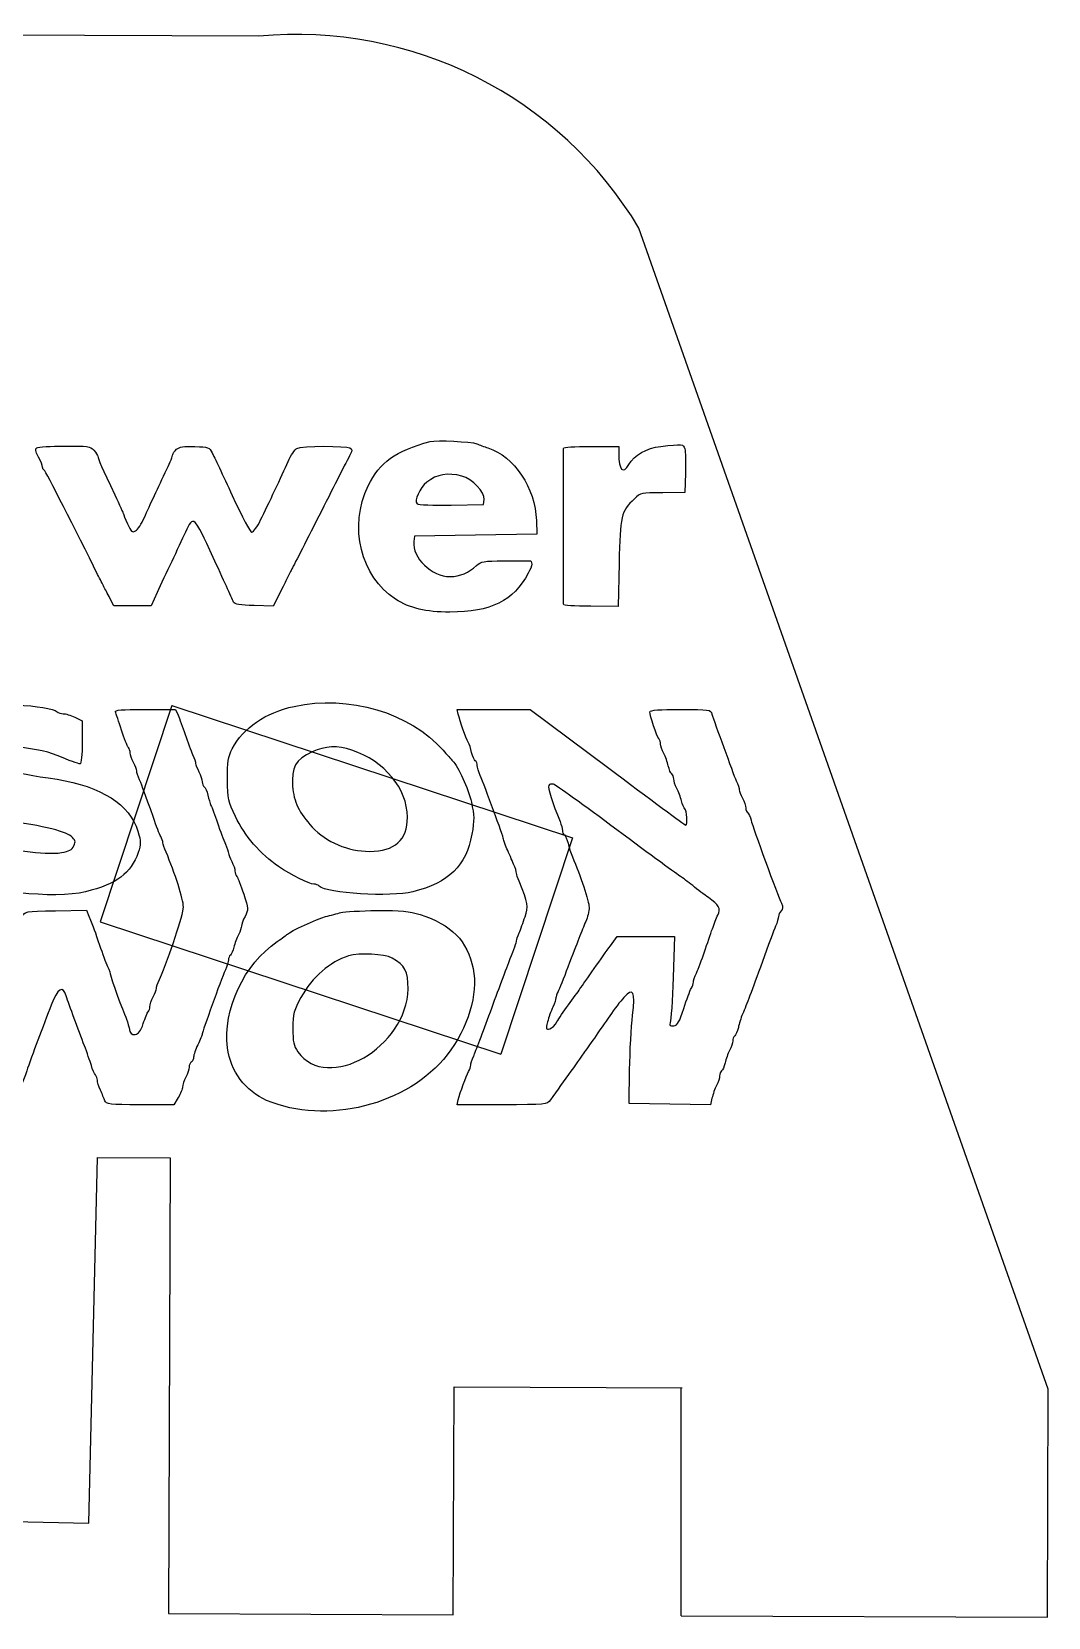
# Model space of a CAD drawing. Header units: centimetres. Extents: x 56783 to 57745, y 15612 to 15912.
# Drawn here: x 56817.91 to 56831.29, y 15649.27 to 15670.14 of the extents above; entities that cross this region are included whole.
import ezdxf

# ---------------------------------------------------------------- set-up
doc = ezdxf.new("R2010")
doc.units = ezdxf.units.CM
doc.header["$MEASUREMENT"] = 0
for name, color, linetype in [('Exterior', 7, 'Continuous'), ('Interior', 4, 'Continuous'), ('Publicidades', 6, 'Continuous')]:
    doc.layers.add(name, color=color, linetype=linetype)

msp = doc.modelspace()

# ---------------------------------------------------------------- linework, layer by layer
at = {"layer": 'Exterior'}
for p, q in [((56820.898, 15670.076), (56807.297, 15670.137)), ((56831.293, 15652.272), (56825.903, 15667.551)), ((56818.661, 15650.509), (56818.776, 15655.324)), ((56818.776, 15655.324), (56819.733, 15655.32)), ((56819.733, 15655.32), (56819.708, 15649.32)), ((56823.458, 15649.304), (56823.471, 15652.304)), ((56823.471, 15652.304), (56826.471, 15652.292)), ((56826.458, 15649.292), (56826.458, 15652.292)), ((56831.28, 15649.272), (56831.293, 15652.272)), ((56816.383, 15650.559), (56818.661, 15650.509)), ((56819.708, 15649.32), (56823.458, 15649.304)), ((56826.458, 15649.292), (56831.28, 15649.272))]:
    msp.add_line(p, q, dxfattribs=at)
msp.add_arc((56821.4, 15664.847), 5.253, 30.9844, 95.4774, dxfattribs=at)
at = {"layer": 'Interior'}
for p, q in [((56819.752, 15661.272), (56818.81, 15658.424)), ((56819.752, 15661.272), (56825.027, 15659.528)), ((56825.027, 15659.528), (56824.085, 15656.68)), ((56818.81, 15658.424), (56824.085, 15656.68))]:
    msp.add_line(p, q, dxfattribs=at)
at = {"layer": 'Publicidades'}
for points, knots in [([(56817.977, 15664.662), (56817.951, 15664.647), (56817.956, 15664.618), (56817.997, 15664.54), (56818.028, 15664.485), (56818.052, 15664.426), (56818.052, 15664.407), (56818.052, 15664.392), (56818.059, 15664.374), (56818.072, 15664.368), (56818.088, 15664.363), (56818.503, 15663.552), (56818.775, 15662.996), (56818.809, 15662.931), (56818.845, 15662.859), (56818.858, 15662.833), (56818.874, 15662.807), (56818.908, 15662.739), (56818.939, 15662.682), (56818.939, 15662.682), (56818.991, 15662.581), (56818.991, 15662.581), (56818.991, 15662.581), (56819.482, 15662.58), (56819.482, 15662.58), (56819.482, 15662.58), (56819.56, 15662.757), (56819.56, 15662.757), (56819.604, 15662.853), (56819.69, 15663.037), (56819.752, 15663.164), (56819.812, 15663.294), (56819.893, 15663.466), (56819.932, 15663.549), (56820.036, 15663.78), (56820.044, 15663.775), (56820.298, 15663.216), (56820.352, 15663.102), (56820.43, 15662.933), (56820.472, 15662.839), (56820.513, 15662.746), (56820.557, 15662.652), (56820.567, 15662.631), (56820.583, 15662.603), (56820.648, 15662.59), (56820.838, 15662.584), (56820.838, 15662.584), (56821.087, 15662.576), (56821.087, 15662.576), (56821.087, 15662.576), (56821.157, 15662.714), (56821.157, 15662.714), (56821.196, 15662.789), (56821.243, 15662.888), (56821.264, 15662.929), (56821.285, 15662.974), (56821.313, 15663.031), (56821.329, 15663.059), (56821.345, 15663.088), (56821.508, 15663.405), (56821.688, 15663.76), (56821.87, 15664.119), (56822.031, 15664.436), (56822.047, 15664.469), (56822.065, 15664.5), (56822.091, 15664.552), (56822.107, 15664.581), (56822.128, 15664.625), (56822.128, 15664.643), (56822.099, 15664.659), (56822.05, 15664.69), (56821.46, 15664.688), (56821.4, 15664.654), (56821.372, 15664.641), (56821.32, 15664.561), (56821.283, 15664.48), (56821.203, 15664.293), (56821.023, 15663.917), (56820.922, 15663.712), (56820.88, 15663.623), (56820.828, 15663.553), (56820.807, 15663.553), (56820.784, 15663.553), (56820.683, 15663.743), (56820.548, 15664.034), (56820.426, 15664.299), (56820.307, 15664.551), (56820.286, 15664.593), (56820.247, 15664.668), (56820.239, 15664.671), (56820.055, 15664.679), (56819.904, 15664.684), (56819.855, 15664.676), (56819.816, 15664.642), (56819.787, 15664.619), (56819.766, 15664.585), (56819.766, 15664.572), (56819.766, 15664.557), (56819.732, 15664.471), (56819.688, 15664.38), (56819.571, 15664.136), (56819.467, 15663.91), (56819.392, 15663.744), (56819.355, 15663.664), (56819.303, 15663.583), (56819.275, 15663.567), (56819.228, 15663.544), (56819.217, 15663.555), (56819.171, 15663.661), (56819.14, 15663.729), (56819.116, 15663.786), (56819.116, 15663.791), (56819.116, 15663.796), (56819.064, 15663.911), (56819.002, 15664.043), (56818.839, 15664.389), (56818.779, 15664.524), (56818.779, 15664.55), (56818.779, 15664.56), (56818.756, 15664.597), (56818.725, 15664.628), (56818.675, 15664.682), (56818.652, 15664.685), (56818.34, 15664.683), (56818.158, 15664.683), (56817.995, 15664.672), (56817.977, 15664.662), (56817.977, 15664.662), (56817.977, 15664.662), (56817.977, 15664.662)], [0, 0, 0, 0, 0.023256, 0.023256, 0.023256, 0.046512, 0.046512, 0.046512, 0.069767, 0.069767, 0.069767, 0.093023, 0.093023, 0.093023, 0.116279, 0.116279, 0.116279, 0.139535, 0.139535, 0.139535, 0.162791, 0.162791, 0.162791, 0.186047, 0.186047, 0.186047, 0.209302, 0.209302, 0.209302, 0.232558, 0.232558, 0.232558, 0.255814, 0.255814, 0.255814, 0.27907, 0.27907, 0.27907, 0.302326, 0.302326, 0.302326, 0.325581, 0.325581, 0.325581, 0.348837, 0.348837, 0.348837, 0.372093, 0.372093, 0.372093, 0.395349, 0.395349, 0.395349, 0.418605, 0.418605, 0.418605, 0.44186, 0.44186, 0.44186, 0.465116, 0.465116, 0.465116, 0.488372, 0.488372, 0.488372, 0.511628, 0.511628, 0.511628, 0.534884, 0.534884, 0.534884, 0.55814, 0.55814, 0.55814, 0.581395, 0.581395, 0.581395, 0.604651, 0.604651, 0.604651, 0.627907, 0.627907, 0.627907, 0.651163, 0.651163, 0.651163, 0.674419, 0.674419, 0.674419, 0.697674, 0.697674, 0.697674, 0.72093, 0.72093, 0.72093, 0.744186, 0.744186, 0.744186, 0.767442, 0.767442, 0.767442, 0.790698, 0.790698, 0.790698, 0.813953, 0.813953, 0.813953, 0.837209, 0.837209, 0.837209, 0.860465, 0.860465, 0.860465, 0.883721, 0.883721, 0.883721, 0.906977, 0.906977, 0.906977, 0.930233, 0.930233, 0.930233, 0.953488, 0.953488, 0.953488, 0.976744, 0.976744, 0.976744, 1, 1, 1, 1]), ([(56823.156, 15664.744), (56822.694, 15664.619), (56822.494, 15664.474), (56822.338, 15664.16), (56822.078, 15663.628), (56822.241, 15662.96), (56822.698, 15662.671), (56822.887, 15662.549), (56823.098, 15662.499), (56823.414, 15662.499), (56823.955, 15662.499), (56824.248, 15662.644), (56824.446, 15663.01), (56824.501, 15663.111), (56824.506, 15663.174), (56824.462, 15663.176), (56824.444, 15663.176), (56824.293, 15663.176), (56824.129, 15663.174), (56823.854, 15663.172), (56823.825, 15663.166), (56823.766, 15663.112), (56823.664, 15663.016), (56823.545, 15662.967), (56823.417, 15662.967), (56823.173, 15662.967), (56822.916, 15663.216), (56822.94, 15663.427), (56822.94, 15663.427), (56822.948, 15663.5), (56822.948, 15663.5), (56822.948, 15663.5), (56823.753, 15663.512), (56823.753, 15663.512), (56823.753, 15663.512), (56824.558, 15663.524), (56824.558, 15663.524), (56824.558, 15663.524), (56824.553, 15663.704), (56824.553, 15663.704), (56824.538, 15664.135), (56824.263, 15664.548), (56823.915, 15664.66), (56823.868, 15664.676), (56823.803, 15664.699), (56823.767, 15664.715), (56823.694, 15664.743), (56823.237, 15664.764), (56823.156, 15664.744), (56823.156, 15664.744), (56823.156, 15664.744), (56823.156, 15664.744)], [0, 0, 0, 0, 0.058824, 0.058824, 0.058824, 0.117647, 0.117647, 0.117647, 0.176471, 0.176471, 0.176471, 0.235294, 0.235294, 0.235294, 0.294118, 0.294118, 0.294118, 0.352941, 0.352941, 0.352941, 0.411765, 0.411765, 0.411765, 0.470588, 0.470588, 0.470588, 0.529412, 0.529412, 0.529412, 0.588235, 0.588235, 0.588235, 0.647059, 0.647059, 0.647059, 0.705882, 0.705882, 0.705882, 0.764706, 0.764706, 0.764706, 0.823529, 0.823529, 0.823529, 0.882353, 0.882353, 0.882353, 0.941176, 0.941176, 0.941176, 1, 1, 1, 1]), ([(56826.19, 15664.679), (56826.006, 15664.658), (56825.84, 15664.565), (56825.772, 15664.443), (56825.694, 15664.308), (56825.637, 15664.368), (56825.637, 15664.583), (56825.637, 15664.583), (56825.637, 15664.679), (56825.637, 15664.679), (56825.637, 15664.679), (56825.274, 15664.68), (56825.274, 15664.68), (56825.048, 15664.68), (56824.91, 15664.67), (56824.91, 15664.654), (56824.91, 15664.654), (56824.908, 15662.602), (56824.908, 15662.602), (56824.908, 15662.586), (56825.046, 15662.576), (56825.269, 15662.576), (56825.269, 15662.576), (56825.63, 15662.575), (56825.63, 15662.575), (56825.63, 15662.575), (56825.641, 15663.142), (56825.641, 15663.142), (56825.655, 15663.765), (56825.668, 15663.825), (56825.844, 15663.991), (56825.925, 15664.069), (56825.93, 15664.069), (56826.216, 15664.069), (56826.216, 15664.069), (56826.507, 15664.071), (56826.507, 15664.071), (56826.507, 15664.071), (56826.515, 15664.328), (56826.515, 15664.328), (56826.52, 15664.471), (56826.515, 15664.614), (56826.507, 15664.648), (56826.492, 15664.71), (56826.476, 15664.713), (56826.19, 15664.679)], [0, 0, 0, 0, 0.066667, 0.066667, 0.066667, 0.133333, 0.133333, 0.133333, 0.2, 0.2, 0.2, 0.266667, 0.266667, 0.266667, 0.333333, 0.333333, 0.333333, 0.4, 0.4, 0.4, 0.466667, 0.466667, 0.466667, 0.533333, 0.533333, 0.533333, 0.6, 0.6, 0.6, 0.666667, 0.666667, 0.666667, 0.733333, 0.733333, 0.733333, 0.8, 0.8, 0.8, 0.866667, 0.866667, 0.866667, 0.933333, 0.933333, 0.933333, 1, 1, 1, 1]), ([(56823.572, 15664.289), (56823.712, 15664.25), (56823.875, 15664.078), (56823.865, 15663.982), (56823.865, 15663.982), (56823.857, 15663.915), (56823.857, 15663.915), (56823.857, 15663.915), (56823.431, 15663.907), (56823.431, 15663.907), (56823.195, 15663.905), (56822.995, 15663.91), (56822.982, 15663.923), (56822.94, 15663.965), (56823.016, 15664.133), (56823.112, 15664.209), (56823.244, 15664.315), (56823.387, 15664.338), (56823.572, 15664.289)], [0, 0, 0, 0, 0.166667, 0.166667, 0.166667, 0.333333, 0.333333, 0.333333, 0.5, 0.5, 0.5, 0.666667, 0.666667, 0.666667, 0.833333, 0.833333, 0.833333, 1, 1, 1, 1]), ([(56817.007, 15661.262), (56816.897, 15661.242), (56816.745, 15661.196), (56816.673, 15661.164), (56816.164, 15660.937), (56816.167, 15660.357), (56816.676, 15660.023), (56816.811, 15659.937), (56817.173, 15659.817), (56817.4, 15659.782), (56818.024, 15659.693), (56818.337, 15659.624), (56818.426, 15659.549), (56818.484, 15659.5), (56818.49, 15659.483), (56818.464, 15659.423), (56818.441, 15659.371), (56818.4, 15659.351), (56818.3, 15659.334), (56818.079, 15659.302), (56817.561, 15659.371), (56817.323, 15659.466), (56816.903, 15659.633), (56816.906, 15659.635), (56816.906, 15659.314), (56816.906, 15659.072), (56816.912, 15659.046), (56816.969, 15659.009), (56817.265, 15658.825), (56818.205, 15658.716), (56818.619, 15658.819), (56819.03, 15658.923), (56819.217, 15659.061), (56819.309, 15659.334), (56819.349, 15659.446), (56819.349, 15659.475), (56819.306, 15659.618), (56819.205, 15659.963), (56818.82, 15660.21), (56818.242, 15660.299), (56817.601, 15660.397), (56817.38, 15660.446), (56817.231, 15660.524), (56817.121, 15660.578), (56817.113, 15660.616), (56817.188, 15660.682), (56817.294, 15660.776), (56817.958, 15660.733), (56818.242, 15660.613), (56818.403, 15660.547), (56818.524, 15660.501), (56818.547, 15660.501), (56818.561, 15660.501), (56818.573, 15660.627), (56818.573, 15660.785), (56818.573, 15660.785), (56818.573, 15661.07), (56818.573, 15661.07), (56818.573, 15661.07), (56818.475, 15661.116), (56818.475, 15661.116), (56818.421, 15661.142), (56818.352, 15661.162), (56818.323, 15661.162), (56818.294, 15661.162), (56818.257, 15661.173), (56818.242, 15661.187), (56818.156, 15661.271), (56817.317, 15661.323), (56817.007, 15661.262), (56817.007, 15661.262), (56817.007, 15661.262), (56817.007, 15661.262)], [0, 0, 0, 0, 0.041667, 0.041667, 0.041667, 0.083333, 0.083333, 0.083333, 0.125, 0.125, 0.125, 0.166667, 0.166667, 0.166667, 0.208333, 0.208333, 0.208333, 0.25, 0.25, 0.25, 0.291667, 0.291667, 0.291667, 0.333333, 0.333333, 0.333333, 0.375, 0.375, 0.375, 0.416667, 0.416667, 0.416667, 0.458333, 0.458333, 0.458333, 0.5, 0.5, 0.5, 0.541667, 0.541667, 0.541667, 0.583333, 0.583333, 0.583333, 0.625, 0.625, 0.625, 0.666667, 0.666667, 0.666667, 0.708333, 0.708333, 0.708333, 0.75, 0.75, 0.75, 0.791667, 0.791667, 0.791667, 0.833333, 0.833333, 0.833333, 0.875, 0.875, 0.875, 0.916667, 0.916667, 0.916667, 0.958333, 0.958333, 0.958333, 1, 1, 1, 1]), ([(56821.364, 15661.259), (56820.984, 15661.176), (56820.694, 15660.978), (56820.55, 15660.702), (56820.493, 15660.593), (56820.484, 15660.532), (56820.487, 15660.297), (56820.487, 15660.041), (56820.496, 15660.003), (56820.591, 15659.808), (56820.705, 15659.564), (56820.927, 15659.308), (56821.157, 15659.153), (56821.329, 15659.035), (56821.562, 15658.92), (56821.625, 15658.92), (56821.648, 15658.92), (56821.677, 15658.908), (56821.694, 15658.894), (56821.795, 15658.796), (56822.631, 15658.745), (56822.927, 15658.819), (56823.399, 15658.937), (56823.631, 15659.164), (56823.703, 15659.575), (56823.738, 15659.765), (56823.735, 15659.822), (56823.697, 15659.998), (56823.654, 15660.184), (56823.528, 15660.463), (56823.45, 15660.544), (56823.43, 15660.561), (56823.376, 15660.624), (56823.324, 15660.682), (56822.89, 15661.176), (56822.082, 15661.415), (56821.364, 15661.259), (56821.364, 15661.259), (56821.364, 15661.259), (56821.364, 15661.259)], [0, 0, 0, 0, 0.076923, 0.076923, 0.076923, 0.153846, 0.153846, 0.153846, 0.230769, 0.230769, 0.230769, 0.307692, 0.307692, 0.307692, 0.384615, 0.384615, 0.384615, 0.461538, 0.461538, 0.461538, 0.538462, 0.538462, 0.538462, 0.615385, 0.615385, 0.615385, 0.692308, 0.692308, 0.692308, 0.769231, 0.769231, 0.769231, 0.846154, 0.846154, 0.846154, 0.923077, 0.923077, 0.923077, 1, 1, 1, 1]), ([(56819.013, 15661.185), (56819.018, 15661.165), (56819.056, 15661.058), (56819.09, 15660.946), (56819.128, 15660.837), (56819.168, 15660.733), (56819.182, 15660.719), (56819.194, 15660.702), (56819.205, 15660.67), (56819.205, 15660.647), (56819.205, 15660.621), (56819.225, 15660.564), (56819.248, 15660.518), (56819.271, 15660.475), (56819.291, 15660.423), (56819.291, 15660.409), (56819.291, 15660.391), (56819.309, 15660.34), (56819.329, 15660.291), (56819.369, 15660.196), (56819.395, 15660.127), (56819.51, 15659.796), (56819.547, 15659.687), (56819.593, 15659.572), (56819.608, 15659.546), (56819.625, 15659.518), (56819.636, 15659.48), (56819.636, 15659.463), (56819.636, 15659.446), (56819.654, 15659.391), (56819.677, 15659.342), (56819.794, 15659.069), (56819.906, 15658.719), (56819.906, 15658.618), (56819.906, 15658.52), (56819.725, 15657.977), (56819.59, 15657.664), (56819.567, 15657.615), (56819.55, 15657.563), (56819.55, 15657.546), (56819.55, 15657.532), (56819.53, 15657.48), (56819.507, 15657.437), (56819.484, 15657.391), (56819.464, 15657.333), (56819.464, 15657.307), (56819.464, 15657.282), (56819.455, 15657.253), (56819.444, 15657.241), (56819.429, 15657.23), (56819.401, 15657.161), (56819.378, 15657.086), (56819.346, 15656.986), (56819.317, 15656.948), (56819.271, 15656.942), (56819.222, 15656.934), (56819.205, 15656.951), (56819.191, 15657.029), (56819.179, 15657.08), (56819.159, 15657.141), (56819.148, 15657.167), (56819.113, 15657.23), (56818.947, 15657.695), (56818.947, 15657.724), (56818.947, 15657.736), (56818.929, 15657.787), (56818.906, 15657.836), (56818.886, 15657.888), (56818.837, 15658.012), (56818.803, 15658.115), (56818.74, 15658.302), (56818.722, 15658.345), (56818.662, 15658.497), (56818.662, 15658.497), (56818.63, 15658.578), (56818.63, 15658.578), (56818.63, 15658.578), (56818.222, 15658.569), (56818.222, 15658.569), (56817.817, 15658.561), (56817.814, 15658.561), (56817.78, 15658.489), (56817.742, 15658.414), (56817.636, 15658.135), (56817.481, 15657.698), (56817.429, 15657.557), (56817.369, 15657.399), (56817.349, 15657.348), (56817.326, 15657.299), (56817.308, 15657.238), (56817.308, 15657.215), (56817.308, 15657.19), (56817.297, 15657.164), (56817.282, 15657.152), (56817.268, 15657.144), (56817.248, 15657.098), (56817.236, 15657.049), (56817.225, 15657), (56817.199, 15656.928), (56817.176, 15656.885), (56817.153, 15656.842), (56817.136, 15656.784), (56817.136, 15656.758), (56817.136, 15656.733), (56817.124, 15656.704), (56817.11, 15656.692), (56817.096, 15656.684), (56817.075, 15656.641), (56817.064, 15656.592), (56817.055, 15656.546), (56817.007, 15656.411), (56816.961, 15656.29), (56816.915, 15656.169), (56816.877, 15656.057), (56816.877, 15656.043), (56816.877, 15656.026), (56817.032, 15656.02), (56817.271, 15656.023), (56817.659, 15656.031), (56817.665, 15656.031), (56817.699, 15656.103), (56817.762, 15656.235), (56817.794, 15656.319), (56817.843, 15656.462), (56817.869, 15656.543), (56817.935, 15656.724), (56817.989, 15656.865), (56818.044, 15657.009), (56818.122, 15657.213), (56818.165, 15657.325), (56818.254, 15657.552), (56818.317, 15657.592), (56818.363, 15657.448), (56818.403, 15657.328), (56818.524, 15657), (56818.602, 15656.793), (56818.636, 15656.707), (56818.676, 15656.589), (56818.694, 15656.534), (56818.708, 15656.48), (56818.734, 15656.422), (56818.748, 15656.408), (56818.763, 15656.391), (56818.774, 15656.362), (56818.774, 15656.339), (56818.774, 15656.316), (56818.791, 15656.258), (56818.814, 15656.21), (56818.837, 15656.158), (56818.86, 15656.095), (56818.872, 15656.069), (56818.886, 15656.023), (56818.935, 15656.017), (56819.335, 15656.017), (56819.335, 15656.017), (56819.78, 15656.017), (56819.78, 15656.017), (56819.78, 15656.017), (56819.838, 15656.112), (56819.838, 15656.112), (56819.869, 15656.161), (56819.895, 15656.224), (56819.895, 15656.25), (56819.895, 15656.276), (56819.915, 15656.336), (56819.938, 15656.379), (56819.961, 15656.425), (56819.981, 15656.485), (56819.981, 15656.511), (56819.981, 15656.537), (56819.996, 15656.569), (56820.01, 15656.577), (56820.027, 15656.586), (56820.039, 15656.618), (56820.039, 15656.644), (56820.042, 15656.669), (56820.065, 15656.744), (56820.096, 15656.807), (56820.128, 15656.871), (56820.151, 15656.934), (56820.154, 15656.948), (56820.154, 15656.98), (56820.398, 15657.652), (56820.458, 15657.79), (56820.481, 15657.839), (56820.499, 15657.9), (56820.499, 15657.923), (56820.499, 15657.948), (56820.51, 15657.974), (56820.524, 15657.986), (56820.539, 15657.994), (56820.559, 15658.04), (56820.57, 15658.089), (56820.582, 15658.138), (56820.608, 15658.21), (56820.631, 15658.253), (56820.654, 15658.296), (56820.671, 15658.348), (56820.671, 15658.368), (56820.671, 15658.388), (56820.691, 15658.446), (56820.717, 15658.494), (56820.763, 15658.581), (56820.76, 15658.598), (56820.7, 15658.788), (56820.662, 15658.9), (56820.622, 15659.003), (56820.611, 15659.02), (56820.596, 15659.035), (56820.585, 15659.066), (56820.585, 15659.092), (56820.585, 15659.115), (56820.565, 15659.173), (56820.542, 15659.219), (56820.519, 15659.262), (56820.499, 15659.314), (56820.499, 15659.328), (56820.499, 15659.345), (56820.481, 15659.397), (56820.458, 15659.446), (56820.438, 15659.498), (56820.389, 15659.621), (56820.355, 15659.725), (56820.32, 15659.828), (56820.283, 15659.932), (56820.269, 15659.955), (56820.257, 15659.98), (56820.237, 15660.041), (56820.228, 15660.092), (56820.217, 15660.141), (56820.194, 15660.19), (56820.18, 15660.199), (56820.165, 15660.21), (56820.154, 15660.239), (56820.154, 15660.265), (56820.154, 15660.291), (56820.134, 15660.351), (56820.111, 15660.397), (56820.088, 15660.44), (56820.067, 15660.492), (56820.067, 15660.506), (56820.067, 15660.524), (56820.05, 15660.575), (56820.027, 15660.624), (56820.004, 15660.676), (56819.961, 15660.794), (56819.929, 15660.889), (56819.898, 15660.986), (56819.855, 15661.098), (56819.835, 15661.142), (56819.835, 15661.142), (56819.8, 15661.219), (56819.8, 15661.219), (56819.8, 15661.219), (56819.398, 15661.219), (56819.398, 15661.219), (56819.09, 15661.219), (56819.001, 15661.21), (56819.013, 15661.185)], [0, 0, 0, 0, 0.011628, 0.011628, 0.011628, 0.023256, 0.023256, 0.023256, 0.034884, 0.034884, 0.034884, 0.046512, 0.046512, 0.046512, 0.05814, 0.05814, 0.05814, 0.069767, 0.069767, 0.069767, 0.081395, 0.081395, 0.081395, 0.093023, 0.093023, 0.093023, 0.104651, 0.104651, 0.104651, 0.116279, 0.116279, 0.116279, 0.127907, 0.127907, 0.127907, 0.139535, 0.139535, 0.139535, 0.151163, 0.151163, 0.151163, 0.162791, 0.162791, 0.162791, 0.174419, 0.174419, 0.174419, 0.186047, 0.186047, 0.186047, 0.197674, 0.197674, 0.197674, 0.209302, 0.209302, 0.209302, 0.22093, 0.22093, 0.22093, 0.232558, 0.232558, 0.232558, 0.244186, 0.244186, 0.244186, 0.255814, 0.255814, 0.255814, 0.267442, 0.267442, 0.267442, 0.27907, 0.27907, 0.27907, 0.290698, 0.290698, 0.290698, 0.302326, 0.302326, 0.302326, 0.313953, 0.313953, 0.313953, 0.325581, 0.325581, 0.325581, 0.337209, 0.337209, 0.337209, 0.348837, 0.348837, 0.348837, 0.360465, 0.360465, 0.360465, 0.372093, 0.372093, 0.372093, 0.383721, 0.383721, 0.383721, 0.395349, 0.395349, 0.395349, 0.406977, 0.406977, 0.406977, 0.418605, 0.418605, 0.418605, 0.430233, 0.430233, 0.430233, 0.44186, 0.44186, 0.44186, 0.453488, 0.453488, 0.453488, 0.465116, 0.465116, 0.465116, 0.476744, 0.476744, 0.476744, 0.488372, 0.488372, 0.488372, 0.5, 0.5, 0.5, 0.511628, 0.511628, 0.511628, 0.523256, 0.523256, 0.523256, 0.534884, 0.534884, 0.534884, 0.546512, 0.546512, 0.546512, 0.55814, 0.55814, 0.55814, 0.569767, 0.569767, 0.569767, 0.581395, 0.581395, 0.581395, 0.593023, 0.593023, 0.593023, 0.604651, 0.604651, 0.604651, 0.616279, 0.616279, 0.616279, 0.627907, 0.627907, 0.627907, 0.639535, 0.639535, 0.639535, 0.651163, 0.651163, 0.651163, 0.662791, 0.662791, 0.662791, 0.674419, 0.674419, 0.674419, 0.686047, 0.686047, 0.686047, 0.697674, 0.697674, 0.697674, 0.709302, 0.709302, 0.709302, 0.72093, 0.72093, 0.72093, 0.732558, 0.732558, 0.732558, 0.744186, 0.744186, 0.744186, 0.755814, 0.755814, 0.755814, 0.767442, 0.767442, 0.767442, 0.77907, 0.77907, 0.77907, 0.790698, 0.790698, 0.790698, 0.802326, 0.802326, 0.802326, 0.813953, 0.813953, 0.813953, 0.825581, 0.825581, 0.825581, 0.837209, 0.837209, 0.837209, 0.848837, 0.848837, 0.848837, 0.860465, 0.860465, 0.860465, 0.872093, 0.872093, 0.872093, 0.883721, 0.883721, 0.883721, 0.895349, 0.895349, 0.895349, 0.906977, 0.906977, 0.906977, 0.918605, 0.918605, 0.918605, 0.930233, 0.930233, 0.930233, 0.94186, 0.94186, 0.94186, 0.953488, 0.953488, 0.953488, 0.965116, 0.965116, 0.965116, 0.976744, 0.976744, 0.976744, 0.988372, 0.988372, 0.988372, 1, 1, 1, 1]), ([(56823.525, 15661.156), (56823.545, 15661.064), (56823.626, 15660.84), (56823.657, 15660.788), (56823.672, 15660.762), (56823.692, 15660.702), (56823.7, 15660.65), (56823.712, 15660.601), (56823.735, 15660.552), (56823.749, 15660.544), (56823.764, 15660.532), (56823.775, 15660.506), (56823.775, 15660.48), (56823.775, 15660.457), (56823.792, 15660.397), (56823.815, 15660.348), (56823.873, 15660.213), (56824.12, 15659.538), (56824.12, 15659.512), (56824.12, 15659.5), (56824.14, 15659.443), (56824.166, 15659.385), (56824.192, 15659.325), (56824.229, 15659.236), (56824.252, 15659.184), (56824.275, 15659.133), (56824.292, 15659.078), (56824.292, 15659.064), (56824.292, 15659.049), (56824.307, 15659.003), (56824.327, 15658.957), (56824.445, 15658.664), (56824.453, 15658.624), (56824.404, 15658.489), (56824.379, 15658.417), (56824.344, 15658.322), (56824.327, 15658.279), (56824.307, 15658.233), (56824.292, 15658.187), (56824.292, 15658.175), (56824.292, 15658.161), (56824.255, 15658.055), (56824.209, 15657.94), (56824.163, 15657.822), (56824.045, 15657.509), (56823.947, 15657.238), (56823.85, 15656.971), (56823.749, 15656.71), (56823.729, 15656.658), (56823.706, 15656.609), (56823.689, 15656.554), (56823.689, 15656.537), (56823.689, 15656.52), (56823.677, 15656.483), (56823.66, 15656.454), (56823.628, 15656.396), (56823.548, 15656.178), (56823.525, 15656.083), (56823.525, 15656.083), (56823.511, 15656.017), (56823.511, 15656.017), (56823.511, 15656.017), (56824.1, 15656.017), (56824.1, 15656.017), (56824.68, 15656.017), (56824.692, 15656.017), (56824.738, 15656.08), (56824.905, 15656.313), (56825.146, 15656.652), (56825.178, 15656.698), (56825.198, 15656.727), (56825.258, 15656.816), (56825.316, 15656.894), (56825.373, 15656.974), (56825.462, 15657.106), (56825.52, 15657.187), (56825.574, 15657.27), (56825.658, 15657.379), (56825.704, 15657.428), (56825.83, 15657.566), (56825.856, 15657.514), (56825.819, 15657.192), (56825.801, 15657.043), (56825.784, 15656.721), (56825.781, 15656.477), (56825.781, 15656.477), (56825.773, 15656.031), (56825.773, 15656.031), (56825.773, 15656.031), (56826.31, 15656.023), (56826.31, 15656.023), (56826.31, 15656.023), (56826.845, 15656.017), (56826.845, 15656.017), (56826.845, 15656.017), (56826.865, 15656.103), (56826.865, 15656.103), (56826.876, 15656.152), (56826.902, 15656.227), (56826.925, 15656.27), (56826.948, 15656.313), (56826.965, 15656.37), (56826.965, 15656.396), (56826.965, 15656.422), (56826.977, 15656.451), (56826.991, 15656.462), (56827.006, 15656.471), (56827.026, 15656.517), (56827.037, 15656.566), (56827.049, 15656.615), (56827.074, 15656.687), (56827.097, 15656.73), (56827.12, 15656.773), (56827.138, 15656.83), (56827.138, 15656.856), (56827.138, 15656.882), (56827.149, 15656.911), (56827.164, 15656.922), (56827.178, 15656.931), (56827.201, 15656.98), (56827.212, 15657.032), (56827.221, 15657.08), (56827.247, 15657.161), (56827.267, 15657.21), (56827.325, 15657.345), (56827.382, 15657.497), (56827.529, 15657.9), (56827.6, 15658.106), (56827.681, 15658.313), (56827.701, 15658.365), (56827.724, 15658.414), (56827.741, 15658.471), (56827.741, 15658.494), (56827.741, 15658.517), (56827.756, 15658.549), (56827.776, 15658.569), (56827.799, 15658.592), (56827.802, 15658.621), (56827.779, 15658.667), (56827.73, 15658.768), (56827.402, 15659.67), (56827.379, 15659.762), (56827.371, 15659.805), (56827.35, 15659.848), (56827.336, 15659.857), (56827.322, 15659.865), (56827.31, 15659.894), (56827.31, 15659.92), (56827.31, 15659.946), (56827.29, 15660.006), (56827.267, 15660.052), (56827.244, 15660.095), (56827.224, 15660.147), (56827.224, 15660.161), (56827.224, 15660.179), (56827.207, 15660.23), (56827.184, 15660.279), (56827.141, 15660.383), (56826.893, 15661.055), (56826.865, 15661.156), (56826.847, 15661.216), (56826.836, 15661.219), (56826.445, 15661.219), (56826.184, 15661.219), (56826.046, 15661.208), (56826.046, 15661.188), (56826.046, 15661.139), (56826.138, 15660.863), (56826.163, 15660.834), (56826.178, 15660.817), (56826.189, 15660.785), (56826.189, 15660.762), (56826.189, 15660.736), (56826.207, 15660.682), (56826.23, 15660.639), (56826.253, 15660.595), (56826.278, 15660.524), (56826.29, 15660.475), (56826.301, 15660.426), (56826.321, 15660.38), (56826.336, 15660.371), (56826.35, 15660.36), (56826.362, 15660.331), (56826.362, 15660.305), (56826.362, 15660.279), (56826.379, 15660.222), (56826.402, 15660.179), (56826.425, 15660.136), (56826.451, 15660.064), (56826.462, 15660.015), (56826.474, 15659.966), (56826.494, 15659.92), (56826.508, 15659.911), (56826.534, 15659.894), (56826.546, 15659.696), (56826.52, 15659.696), (56826.511, 15659.696), (56826.048, 15660.038), (56825.491, 15660.457), (56825.491, 15660.457), (56824.473, 15661.219), (56824.473, 15661.219), (56824.473, 15661.219), (56823.511, 15661.219), (56823.511, 15661.219), (56823.511, 15661.219), (56823.525, 15661.156), (56823.525, 15661.156)], [0, 0, 0, 0, 0.014493, 0.014493, 0.014493, 0.028986, 0.028986, 0.028986, 0.043478, 0.043478, 0.043478, 0.057971, 0.057971, 0.057971, 0.072464, 0.072464, 0.072464, 0.086957, 0.086957, 0.086957, 0.101449, 0.101449, 0.101449, 0.115942, 0.115942, 0.115942, 0.130435, 0.130435, 0.130435, 0.144928, 0.144928, 0.144928, 0.15942, 0.15942, 0.15942, 0.173913, 0.173913, 0.173913, 0.188406, 0.188406, 0.188406, 0.202899, 0.202899, 0.202899, 0.217391, 0.217391, 0.217391, 0.231884, 0.231884, 0.231884, 0.246377, 0.246377, 0.246377, 0.26087, 0.26087, 0.26087, 0.275362, 0.275362, 0.275362, 0.289855, 0.289855, 0.289855, 0.304348, 0.304348, 0.304348, 0.318841, 0.318841, 0.318841, 0.333333, 0.333333, 0.333333, 0.347826, 0.347826, 0.347826, 0.362319, 0.362319, 0.362319, 0.376812, 0.376812, 0.376812, 0.391304, 0.391304, 0.391304, 0.405797, 0.405797, 0.405797, 0.42029, 0.42029, 0.42029, 0.434783, 0.434783, 0.434783, 0.449275, 0.449275, 0.449275, 0.463768, 0.463768, 0.463768, 0.478261, 0.478261, 0.478261, 0.492754, 0.492754, 0.492754, 0.507246, 0.507246, 0.507246, 0.521739, 0.521739, 0.521739, 0.536232, 0.536232, 0.536232, 0.550725, 0.550725, 0.550725, 0.565217, 0.565217, 0.565217, 0.57971, 0.57971, 0.57971, 0.594203, 0.594203, 0.594203, 0.608696, 0.608696, 0.608696, 0.623188, 0.623188, 0.623188, 0.637681, 0.637681, 0.637681, 0.652174, 0.652174, 0.652174, 0.666667, 0.666667, 0.666667, 0.681159, 0.681159, 0.681159, 0.695652, 0.695652, 0.695652, 0.710145, 0.710145, 0.710145, 0.724638, 0.724638, 0.724638, 0.73913, 0.73913, 0.73913, 0.753623, 0.753623, 0.753623, 0.768116, 0.768116, 0.768116, 0.782609, 0.782609, 0.782609, 0.797101, 0.797101, 0.797101, 0.811594, 0.811594, 0.811594, 0.826087, 0.826087, 0.826087, 0.84058, 0.84058, 0.84058, 0.855072, 0.855072, 0.855072, 0.869565, 0.869565, 0.869565, 0.884058, 0.884058, 0.884058, 0.898551, 0.898551, 0.898551, 0.913043, 0.913043, 0.913043, 0.927536, 0.927536, 0.927536, 0.942029, 0.942029, 0.942029, 0.956522, 0.956522, 0.956522, 0.971014, 0.971014, 0.971014, 0.985507, 0.985507, 0.985507, 1, 1, 1, 1]), ([(56822.125, 15660.682), (56822.554, 15660.538), (56822.852, 15660.179), (56822.855, 15659.799), (56822.855, 15659.5), (56822.689, 15659.351), (56822.355, 15659.351), (56822.071, 15659.351), (56821.789, 15659.472), (56821.602, 15659.67), (56821.43, 15659.857), (56821.358, 15660.003), (56821.344, 15660.207), (56821.323, 15660.455), (56821.384, 15660.561), (56821.599, 15660.659), (56821.778, 15660.739), (56821.933, 15660.748), (56822.125, 15660.682), (56822.125, 15660.682), (56822.125, 15660.682), (56822.125, 15660.682)], [0, 0, 0, 0, 0.142857, 0.142857, 0.142857, 0.285714, 0.285714, 0.285714, 0.428571, 0.428571, 0.428571, 0.571429, 0.571429, 0.571429, 0.714286, 0.714286, 0.714286, 0.857143, 0.857143, 0.857143, 1, 1, 1, 1]), ([(56825.614, 15659.633), (56826.048, 15659.311), (56826.425, 15659.035), (56826.451, 15659.018), (56826.477, 15659.003), (56826.549, 15658.951), (56826.612, 15658.9), (56826.672, 15658.848), (56826.767, 15658.779), (56826.819, 15658.742), (56826.954, 15658.65), (56826.985, 15658.595), (56826.942, 15658.512), (56826.925, 15658.474), (56826.891, 15658.394), (56826.87, 15658.331), (56826.847, 15658.267), (56826.801, 15658.132), (56826.767, 15658.029), (56826.73, 15657.925), (56826.684, 15657.802), (56826.661, 15657.75), (56826.638, 15657.701), (56826.62, 15657.647), (56826.62, 15657.629), (56826.62, 15657.612), (56826.606, 15657.575), (56826.592, 15657.546), (56826.574, 15657.52), (56826.531, 15657.399), (56826.494, 15657.282), (56826.436, 15657.106), (56826.413, 15657.063), (56826.362, 15657.057), (56826.31, 15657.049), (56826.301, 15657.057), (56826.316, 15657.098), (56826.327, 15657.124), (56826.342, 15657.391), (56826.353, 15657.69), (56826.353, 15657.69), (56826.37, 15658.23), (56826.37, 15658.23), (56826.37, 15658.23), (56825.617, 15658.23), (56825.617, 15658.23), (56825.617, 15658.23), (56825.528, 15658.109), (56825.528, 15658.109), (56825.428, 15657.971), (56825.192, 15657.638), (56825.126, 15657.54), (56825.103, 15657.506), (56825.034, 15657.411), (56824.974, 15657.33), (56824.913, 15657.247), (56824.844, 15657.146), (56824.824, 15657.106), (56824.801, 15657.063), (56824.758, 15657.023), (56824.729, 15657.017), (56824.677, 15657.003), (56824.675, 15657.011), (56824.7, 15657.106), (56824.715, 15657.164), (56824.746, 15657.25), (56824.769, 15657.302), (56824.792, 15657.351), (56824.81, 15657.405), (56824.81, 15657.422), (56824.81, 15657.44), (56824.821, 15657.477), (56824.838, 15657.506), (56824.853, 15657.532), (56824.913, 15657.678), (56824.968, 15657.828), (56825.094, 15658.161), (56825.149, 15658.302), (56825.203, 15658.428), (56825.226, 15658.48), (56825.247, 15658.563), (56825.247, 15658.615), (56825.247, 15658.693), (56825.134, 15659.035), (56825.028, 15659.279), (56825.008, 15659.328), (56824.979, 15659.408), (56824.971, 15659.457), (56824.959, 15659.509), (56824.936, 15659.558), (56824.922, 15659.567), (56824.907, 15659.578), (56824.896, 15659.601), (56824.896, 15659.624), (56824.896, 15659.647), (56824.882, 15659.699), (56824.864, 15659.745), (56824.767, 15659.98), (56824.698, 15660.196), (56824.715, 15660.219), (56824.723, 15660.236), (56824.752, 15660.242), (56824.778, 15660.233), (56824.804, 15660.228), (56825.18, 15659.957), (56825.614, 15659.633), (56825.614, 15659.633), (56825.614, 15659.633), (56825.614, 15659.633)], [0, 0, 0, 0, 0.027778, 0.027778, 0.027778, 0.055556, 0.055556, 0.055556, 0.083333, 0.083333, 0.083333, 0.111111, 0.111111, 0.111111, 0.138889, 0.138889, 0.138889, 0.166667, 0.166667, 0.166667, 0.194444, 0.194444, 0.194444, 0.222222, 0.222222, 0.222222, 0.25, 0.25, 0.25, 0.277778, 0.277778, 0.277778, 0.305556, 0.305556, 0.305556, 0.333333, 0.333333, 0.333333, 0.361111, 0.361111, 0.361111, 0.388889, 0.388889, 0.388889, 0.416667, 0.416667, 0.416667, 0.444444, 0.444444, 0.444444, 0.472222, 0.472222, 0.472222, 0.5, 0.5, 0.5, 0.527778, 0.527778, 0.527778, 0.555556, 0.555556, 0.555556, 0.583333, 0.583333, 0.583333, 0.611111, 0.611111, 0.611111, 0.638889, 0.638889, 0.638889, 0.666667, 0.666667, 0.666667, 0.694444, 0.694444, 0.694444, 0.722222, 0.722222, 0.722222, 0.75, 0.75, 0.75, 0.777778, 0.777778, 0.777778, 0.805556, 0.805556, 0.805556, 0.833333, 0.833333, 0.833333, 0.861111, 0.861111, 0.861111, 0.888889, 0.888889, 0.888889, 0.916667, 0.916667, 0.916667, 0.944444, 0.944444, 0.944444, 0.972222, 0.972222, 0.972222, 1, 1, 1, 1]), ([(56821.979, 15658.546), (56821.933, 15658.532), (56821.841, 15658.509), (56821.778, 15658.492), (56821.671, 15658.466), (56821.306, 15658.296), (56821.275, 15658.262), (56821.266, 15658.253), (56821.206, 15658.207), (56821.142, 15658.164), (56820.703, 15657.865), (56820.424, 15657.273), (56820.487, 15656.764), (56820.524, 15656.462), (56820.726, 15656.192), (56821.002, 15656.074), (56821.78, 15655.741), (56822.867, 15656.014), (56823.378, 15656.672), (56823.654, 15657.026), (56823.789, 15657.474), (56823.72, 15657.808), (56823.643, 15658.175), (56823.439, 15658.385), (56823.022, 15658.52), (56822.881, 15658.563), (56822.769, 15658.575), (56822.456, 15658.572), (56822.24, 15658.569), (56822.028, 15658.558), (56821.979, 15658.546), (56821.979, 15658.546), (56821.979, 15658.546), (56821.979, 15658.546)], [0, 0, 0, 0, 0.090909, 0.090909, 0.090909, 0.181818, 0.181818, 0.181818, 0.272727, 0.272727, 0.272727, 0.363636, 0.363636, 0.363636, 0.454545, 0.454545, 0.454545, 0.545455, 0.545455, 0.545455, 0.636364, 0.636364, 0.636364, 0.727273, 0.727273, 0.727273, 0.818182, 0.818182, 0.818182, 0.909091, 0.909091, 0.909091, 1, 1, 1, 1]), ([(56822.654, 15657.946), (56822.821, 15657.856), (56822.867, 15657.77), (56822.864, 15657.543), (56822.852, 15656.773), (56821.801, 15656.169), (56821.413, 15656.713), (56821.358, 15656.793), (56821.346, 15656.842), (56821.346, 15657.023), (56821.349, 15657.218), (56821.361, 15657.259), (56821.453, 15657.428), (56821.602, 15657.695), (56821.838, 15657.9), (56822.079, 15657.974), (56822.226, 15658.017), (56822.551, 15658.003), (56822.654, 15657.946), (56822.654, 15657.946), (56822.654, 15657.946), (56822.654, 15657.946)], [0, 0, 0, 0, 0.142857, 0.142857, 0.142857, 0.285714, 0.285714, 0.285714, 0.428571, 0.428571, 0.428571, 0.571429, 0.571429, 0.571429, 0.714286, 0.714286, 0.714286, 0.857143, 0.857143, 0.857143, 1, 1, 1, 1])]:
    msp.add_open_spline(points, degree=3, knots=knots, dxfattribs=at)

doc.saveas('drawing.dxf')
